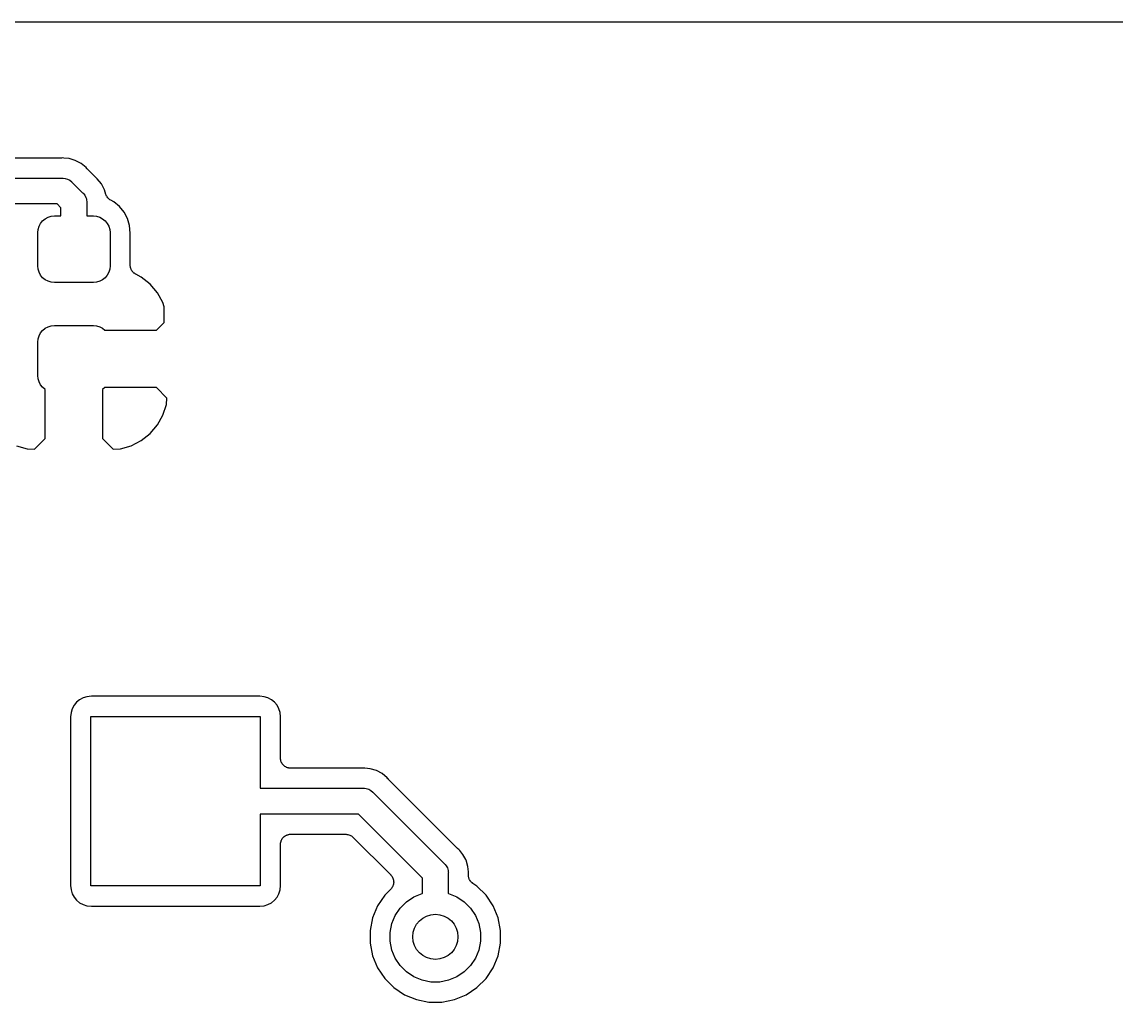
# Model space of a CAD drawing. Extents: x 1.98 to 5.9, y -3.93 to -1.98.
# Drawn here: x 3.4268 to 3.8081, y -2.318 to -1.9765 of the extents above; entities that cross this region are included whole.
import ezdxf

# ---------------------------------------------------------------- set-up
doc = ezdxf.new("R2010")
doc.units = 0
doc.header["$MEASUREMENT"] = 0
doc.layers.add('BLACK', color=7, linetype='CONTINUOUS')

msp = doc.modelspace()

# ---------------------------------------------------------------- linework, layer by layer
at = {"layer": 'BLACK', "linetype": 'CONTINUOUS'}
for p, q in [((2.27122, -1.97649), (4.67924, -1.97649)), ((3.44021, -2.02393), (3.39444, -2.02393)), ((3.44036, -2.02392), (3.44021, -2.02393)), ((3.4405, -2.02392), (3.44036, -2.02392)), ((3.44055, -2.02392), (3.4405, -2.02392)), ((3.44094, -2.02388), (3.44055, -2.02392)), ((3.44134, -2.02392), (3.44094, -2.02388)), ((3.4432, -2.0241), (3.44134, -2.02392)), ((3.44134, -2.02392), (3.44134, -2.02392)), ((3.44537, -2.02476), (3.4432, -2.0241)), ((3.44736, -2.02582), (3.44537, -2.02476)), ((3.44912, -2.02726), (3.44736, -2.02582)), ((3.44937, -2.02757), (3.44912, -2.02726)), ((3.44947, -2.02767), (3.44937, -2.02757)), ((3.44956, -2.02779), (3.44947, -2.02767)), ((3.4496, -2.02782), (3.44956, -2.02779)), ((3.45249, -2.03072), (3.4496, -2.02782)), ((3.39392, -2.03093), (3.44072, -2.03093)), ((3.44072, -2.03093), (3.44094, -2.03091)), ((3.44094, -2.03091), (3.44117, -2.03093)), ((3.44117, -2.03093), (3.44117, -2.03093)), ((3.44117, -2.03093), (3.44183, -2.031)), ((3.44183, -2.031), (3.44268, -2.03126)), ((3.44268, -2.03126), (3.44346, -2.03167)), ((3.44346, -2.03167), (3.44414, -2.03224)), ((3.44414, -2.03224), (3.44428, -2.03241)), ((3.44428, -2.03241), (3.44791, -2.03603)), ((3.45261, -2.03081), (3.45249, -2.03072)), ((3.45271, -2.03092), (3.45261, -2.03081)), ((3.45275, -2.03095), (3.45271, -2.03092)), ((3.45305, -2.0312), (3.45275, -2.03095)), ((3.45449, -2.03295), (3.45305, -2.0312)), ((3.44791, -2.03603), (3.44808, -2.03617)), ((3.44808, -2.03617), (3.44864, -2.03686)), ((3.45556, -2.03495), (3.45449, -2.03295)), ((3.45606, -2.03659), (3.45556, -2.03495)), ((3.43908, -2.03993), (3.3982, -2.03993)), ((3.44038, -2.04123), (3.43908, -2.03993)), ((3.44864, -2.03686), (3.44906, -2.03764)), ((3.44906, -2.03764), (3.44922, -2.03816)), ((3.44922, -2.03816), (3.44932, -2.03849)), ((3.44932, -2.03849), (3.44932, -2.03853)), ((3.44932, -2.03853), (3.44938, -2.03915)), ((3.44938, -2.03915), (3.44938, -2.03915)), ((3.44938, -2.03915), (3.4494, -2.03937)), ((3.4494, -2.03937), (3.44938, -2.03959)), ((3.44938, -2.03959), (3.44938, -2.04409)), ((3.45618, -2.03689), (3.45606, -2.03659)), ((3.4563, -2.03719), (3.45618, -2.03689)), ((3.45631, -2.03721), (3.4563, -2.03719)), ((3.45632, -2.03722), (3.45631, -2.03721)), ((3.4565, -2.03749), (3.45632, -2.03722)), ((3.45667, -2.03776), (3.4565, -2.03749)), ((3.45669, -2.03778), (3.45667, -2.03776)), ((3.4567, -2.03779), (3.45669, -2.03778)), ((3.45693, -2.03802), (3.4567, -2.03779)), ((3.45715, -2.03825), (3.45693, -2.03802)), ((3.45717, -2.03826), (3.45715, -2.03825)), ((3.45718, -2.03828), (3.45717, -2.03826)), ((3.45745, -2.03846), (3.45718, -2.03828)), ((3.45771, -2.03864), (3.45745, -2.03846)), ((3.45774, -2.03866), (3.45771, -2.03864)), ((3.45775, -2.03866), (3.45774, -2.03866)), ((3.45776, -2.03866), (3.45775, -2.03866)), ((3.45775, -2.03866), (3.45775, -2.03866)), ((3.45881, -2.03922), (3.45776, -2.03866)), ((3.46075, -2.04082), (3.45881, -2.03922)), ((3.43696, -2.04421), (3.43809, -2.04409)), ((3.43809, -2.04409), (3.44038, -2.04409)), ((3.44038, -2.04409), (3.44038, -2.04123)), ((3.44938, -2.04409), (3.45167, -2.04409)), ((3.45167, -2.04409), (3.45281, -2.04421)), ((3.46235, -2.04277), (3.46075, -2.04082)), ((3.46354, -2.04499), (3.46235, -2.04277)), ((3.4324, -2.04877), (3.43273, -2.04768)), ((3.43273, -2.04768), (3.43326, -2.04668)), ((3.43326, -2.04668), (3.43398, -2.0458)), ((3.43398, -2.0458), (3.43486, -2.04507)), ((3.43486, -2.04507), (3.43587, -2.04454)), ((3.43587, -2.04454), (3.43696, -2.04421)), ((3.45281, -2.04421), (3.4539, -2.04454)), ((3.4539, -2.04454), (3.4549, -2.04507)), ((3.4549, -2.04507), (3.45578, -2.0458)), ((3.45578, -2.0458), (3.4565, -2.04668)), ((3.4565, -2.04668), (3.45704, -2.04768)), ((3.45704, -2.04768), (3.45737, -2.04877)), ((3.46427, -2.0474), (3.46354, -2.04499)), ((3.46453, -2.05007), (3.46427, -2.0474)), ((3.43228, -2.0499), (3.4324, -2.04877)), ((3.43228, -2.06152), (3.43228, -2.0499)), ((3.45737, -2.04877), (3.45748, -2.0499)), ((3.45748, -2.0499), (3.45748, -2.06152)), ((3.46453, -2.06128), (3.46453, -2.05007)), ((3.4324, -2.06265), (3.43228, -2.06152)), ((3.43273, -2.06374), (3.4324, -2.06265)), ((3.45737, -2.06265), (3.45704, -2.06374)), ((3.45748, -2.06152), (3.45737, -2.06265)), ((3.46455, -2.06147), (3.46453, -2.06128)), ((3.46455, -2.06165), (3.46455, -2.06147)), ((3.46458, -2.0618), (3.46455, -2.06165)), ((3.4646, -2.06196), (3.46458, -2.0618)), ((3.46465, -2.06214), (3.4646, -2.06196)), ((3.46469, -2.06232), (3.46465, -2.06214)), ((3.46475, -2.06246), (3.46469, -2.06232)), ((3.4648, -2.06262), (3.46475, -2.06246)), ((3.46488, -2.06278), (3.4648, -2.06262)), ((3.46495, -2.06295), (3.46488, -2.06278)), ((3.46504, -2.06308), (3.46495, -2.06295)), ((3.46512, -2.06322), (3.46504, -2.06308)), ((3.43326, -2.06474), (3.43273, -2.06374)), ((3.43398, -2.06562), (3.43326, -2.06474)), ((3.43486, -2.06634), (3.43398, -2.06562)), ((3.43587, -2.06688), (3.43486, -2.06634)), ((3.43696, -2.06721), (3.43587, -2.06688)), ((3.4539, -2.06688), (3.45281, -2.06721)), ((3.4549, -2.06634), (3.4539, -2.06688)), ((3.45578, -2.06562), (3.4549, -2.06634)), ((3.4565, -2.06474), (3.45578, -2.06562)), ((3.45704, -2.06374), (3.4565, -2.06474)), ((3.46523, -2.06336), (3.46512, -2.06322)), ((3.46533, -2.06351), (3.46523, -2.06336)), ((3.46545, -2.06363), (3.46533, -2.06351)), ((3.46555, -2.06375), (3.46545, -2.06363)), ((3.46569, -2.06387), (3.46555, -2.06375)), ((3.46582, -2.064), (3.46569, -2.06387)), ((3.46595, -2.06408), (3.46582, -2.064)), ((3.46607, -2.06419), (3.46595, -2.06408)), ((3.46623, -2.06427), (3.46607, -2.06419)), ((3.46639, -2.06437), (3.46623, -2.06427)), ((3.46643, -2.0644), (3.46639, -2.06437)), ((3.46838, -2.0654), (3.46643, -2.0644)), ((3.47147, -2.06785), (3.46838, -2.0654)), ((3.43809, -2.06732), (3.43696, -2.06721)), ((3.45167, -2.06732), (3.43809, -2.06732)), ((3.45281, -2.06721), (3.45167, -2.06732)), ((3.47401, -2.07086), (3.47147, -2.06785)), ((3.47592, -2.0743), (3.47401, -2.07086)), ((3.47638, -2.07572), (3.47592, -2.0743)), ((3.47638, -2.08118), (3.47638, -2.07572)), ((3.47366, -2.0839), (3.47638, -2.08118)), ((3.4324, -2.08696), (3.43273, -2.08587)), ((3.43273, -2.08587), (3.43326, -2.08486)), ((3.43326, -2.08486), (3.43398, -2.08398)), ((3.43398, -2.08398), (3.43486, -2.08326)), ((3.43486, -2.08326), (3.43587, -2.08273)), ((3.43587, -2.08273), (3.43696, -2.0824)), ((3.43696, -2.0824), (3.43809, -2.08228)), ((3.43809, -2.08228), (3.45167, -2.08228)), ((3.45167, -2.08228), (3.45281, -2.0824)), ((3.45281, -2.0824), (3.4539, -2.08273)), ((3.4539, -2.08273), (3.4549, -2.08326)), ((3.4549, -2.08326), (3.45567, -2.0839)), ((3.45567, -2.0839), (3.47366, -2.0839)), ((3.43228, -2.08809), (3.4324, -2.08696)), ((3.43228, -2.0997), (3.43228, -2.08809)), ((3.4324, -2.10084), (3.43228, -2.0997)), ((3.43273, -2.10193), (3.4324, -2.10084)), ((3.43326, -2.10293), (3.43273, -2.10193)), ((3.43398, -2.10381), (3.43326, -2.10293)), ((3.43486, -2.10453), (3.43398, -2.10381)), ((3.43488, -2.10454), (3.43486, -2.10453)), ((3.43488, -2.12169), (3.43488, -2.10454)), ((3.4549, -2.10453), (3.45488, -2.10454)), ((3.45488, -2.10454), (3.45488, -2.12169)), ((3.45567, -2.1039), (3.4549, -2.10453)), ((3.47366, -2.1039), (3.45567, -2.1039)), ((3.47733, -2.10758), (3.47366, -2.1039)), ((3.47712, -2.10977), (3.47733, -2.10758)), ((3.47592, -2.11349), (3.47712, -2.10977)), ((3.47401, -2.11694), (3.47592, -2.11349)), ((3.46838, -2.12239), (3.47147, -2.11994)), ((3.47147, -2.11994), (3.47401, -2.11694)), ((3.42488, -2.1242), (3.42863, -2.12527)), ((3.43115, -2.12542), (3.43488, -2.12169)), ((3.45488, -2.12169), (3.45862, -2.12542)), ((3.46113, -2.12527), (3.46488, -2.1242)), ((3.46488, -2.1242), (3.46838, -2.12239)), ((3.42863, -2.12527), (3.43115, -2.12542)), ((3.45862, -2.12542), (3.46113, -2.12527)), ((3.44942, -2.21161), (3.4481, -2.21201)), ((3.45096, -2.21145), (3.44942, -2.21161)), ((3.50967, -2.21145), (3.45096, -2.21145)), ((3.51121, -2.21161), (3.50967, -2.21145)), ((3.51253, -2.21201), (3.51121, -2.21161)), ((3.44494, -2.2146), (3.44429, -2.21581)), ((3.44581, -2.21353), (3.44494, -2.2146)), ((3.44688, -2.21266), (3.44581, -2.21353)), ((3.4481, -2.21201), (3.44688, -2.21266)), ((3.51375, -2.21266), (3.51253, -2.21201)), ((3.51482, -2.21353), (3.51375, -2.21266)), ((3.51569, -2.2146), (3.51482, -2.21353)), ((3.51634, -2.21581), (3.51569, -2.2146)), ((3.44389, -2.21713), (3.44374, -2.21868)), ((3.44374, -2.21868), (3.44374, -2.27739)), ((3.44429, -2.21581), (3.44389, -2.21713)), ((3.45079, -2.27756), (3.45079, -2.2185)), ((3.45079, -2.2185), (3.50984, -2.2185)), ((3.50984, -2.2185), (3.50984, -2.24353)), ((3.51674, -2.21713), (3.51634, -2.21581)), ((3.51689, -2.21868), (3.51674, -2.21713)), ((3.51689, -2.23303), (3.51689, -2.21868)), ((3.51693, -2.23336), (3.51689, -2.23303)), ((3.51696, -2.23369), (3.51693, -2.23336)), ((3.51696, -2.2337), (3.51696, -2.23369)), ((3.51696, -2.23371), (3.51696, -2.2337)), ((3.51705, -2.23402), (3.51696, -2.23371)), ((3.51715, -2.23434), (3.51705, -2.23402)), ((3.51715, -2.23435), (3.51715, -2.23434)), ((3.51716, -2.23437), (3.51715, -2.23435)), ((3.51731, -2.23465), (3.51716, -2.23437)), ((3.51746, -2.23495), (3.51731, -2.23465)), ((3.51747, -2.23496), (3.51746, -2.23495)), ((3.51748, -2.23497), (3.51747, -2.23496)), ((3.51769, -2.23522), (3.51748, -2.23497)), ((3.51789, -2.23548), (3.51769, -2.23522)), ((3.5179, -2.23549), (3.51789, -2.23548)), ((3.51791, -2.2355), (3.5179, -2.23549)), ((3.51816, -2.2357), (3.51791, -2.2355)), ((3.51842, -2.23592), (3.51816, -2.2357)), ((3.51843, -2.23593), (3.51842, -2.23592)), ((3.51844, -2.23593), (3.51843, -2.23593)), ((3.51872, -2.23609), (3.51844, -2.23593)), ((3.51901, -2.23625), (3.51872, -2.23609)), ((3.51903, -2.23625), (3.51901, -2.23625)), ((3.51904, -2.23626), (3.51903, -2.23625)), ((3.51935, -2.23636), (3.51904, -2.23626)), ((3.51967, -2.23645), (3.51935, -2.23636)), ((3.51968, -2.23646), (3.51967, -2.23645)), ((3.51969, -2.23646), (3.51968, -2.23646)), ((3.52002, -2.23649), (3.51969, -2.23646)), ((3.52034, -2.23653), (3.52002, -2.23649)), ((3.52037, -2.23653), (3.52034, -2.23653)), ((3.52039, -2.23653), (3.52037, -2.23653)), ((3.52037, -2.23653), (3.52037, -2.23653)), ((3.52037, -2.23653), (3.52037, -2.23653)), ((3.54516, -2.23653), (3.52039, -2.23653)), ((3.5453, -2.23652), (3.54516, -2.23653)), ((3.54545, -2.23652), (3.5453, -2.23652)), ((3.5455, -2.23651), (3.54545, -2.23652)), ((3.54589, -2.23648), (3.5455, -2.23651)), ((3.54629, -2.23651), (3.54589, -2.23648)), ((3.54815, -2.2367), (3.54629, -2.23651)), ((3.54629, -2.23651), (3.54629, -2.23651)), ((3.55032, -2.23736), (3.54815, -2.2367)), ((3.55231, -2.23842), (3.55032, -2.23736)), ((3.55406, -2.23986), (3.55231, -2.23842)), ((3.55432, -2.24017), (3.55406, -2.23986)), ((3.55442, -2.24027), (3.55432, -2.24017)), ((3.55451, -2.24039), (3.55442, -2.24027)), ((3.55455, -2.24042), (3.55451, -2.24039)), ((3.57848, -2.26435), (3.55455, -2.24042)), ((3.50984, -2.24353), (3.54567, -2.24353)), ((3.54567, -2.24353), (3.54589, -2.24351)), ((3.54589, -2.24351), (3.54611, -2.24353)), ((3.54611, -2.24353), (3.54611, -2.24353)), ((3.54611, -2.24353), (3.54678, -2.2436)), ((3.54678, -2.2436), (3.54762, -2.24385)), ((3.54762, -2.24385), (3.54841, -2.24427)), ((3.54841, -2.24427), (3.54909, -2.24483)), ((3.54909, -2.24483), (3.54923, -2.24501)), ((3.54923, -2.24501), (3.57389, -2.26967)), ((3.54403, -2.25253), (3.50984, -2.25253)), ((3.50984, -2.25253), (3.50984, -2.27756)), ((3.56637, -2.27487), (3.54403, -2.25253)), ((3.51718, -2.26165), (3.51734, -2.26136)), ((3.51734, -2.26136), (3.51749, -2.26107)), ((3.51749, -2.26107), (3.5175, -2.26107)), ((3.5175, -2.26107), (3.51751, -2.26105)), ((3.51751, -2.26105), (3.51772, -2.2608)), ((3.51772, -2.2608), (3.51793, -2.26055)), ((3.51793, -2.26055), (3.51794, -2.26054)), ((3.51794, -2.26053), (3.5182, -2.26033)), ((3.51794, -2.26054), (3.51794, -2.26053)), ((3.5182, -2.26033), (3.51846, -2.26012)), ((3.51846, -2.26012), (3.51847, -2.26011)), ((3.51847, -2.26011), (3.51848, -2.2601)), ((3.51848, -2.2601), (3.51877, -2.25995)), ((3.51877, -2.25995), (3.51906, -2.2598)), ((3.51906, -2.2598), (3.51907, -2.25979)), ((3.51907, -2.25979), (3.51908, -2.25979)), ((3.51908, -2.25979), (3.5194, -2.25969)), ((3.5194, -2.25969), (3.51971, -2.2596)), ((3.51971, -2.2596), (3.51973, -2.2596)), ((3.51973, -2.2596), (3.51974, -2.25959)), ((3.51974, -2.25959), (3.52006, -2.25956)), ((3.52006, -2.25956), (3.52039, -2.25953)), ((3.52039, -2.25953), (3.53968, -2.25953)), ((3.53968, -2.25953), (3.53969, -2.25953)), ((3.53969, -2.25953), (3.53969, -2.25953)), ((3.53969, -2.25953), (3.53969, -2.25953)), ((3.53969, -2.25953), (3.53973, -2.25953)), ((3.53973, -2.25953), (3.54005, -2.25957)), ((3.54005, -2.25957), (3.54037, -2.2596)), ((3.54037, -2.2596), (3.54039, -2.25961)), ((3.54039, -2.25961), (3.54041, -2.25961)), ((3.54041, -2.25961), (3.54071, -2.25971)), ((3.54071, -2.25971), (3.54102, -2.2598)), ((3.54102, -2.2598), (3.54104, -2.25981)), ((3.54104, -2.25981), (3.54106, -2.25981)), ((3.54106, -2.25981), (3.54134, -2.25997)), ((3.54134, -2.25997), (3.54163, -2.26012)), ((3.54163, -2.26012), (3.54164, -2.26013)), ((3.54164, -2.26013), (3.54166, -2.26014)), ((3.54166, -2.26014), (3.54191, -2.26035)), ((3.54191, -2.26035), (3.54215, -2.26056)), ((3.54215, -2.26056), (3.55531, -2.27371)), ((3.51689, -2.26298), (3.51693, -2.26266)), ((3.51689, -2.26301), (3.51689, -2.26298)), ((3.51689, -2.26303), (3.51689, -2.26301)), ((3.51689, -2.26301), (3.51689, -2.26301)), ((3.51689, -2.26301), (3.51689, -2.26301)), ((3.51689, -2.27739), (3.51689, -2.26303)), ((3.51693, -2.26266), (3.51696, -2.26233)), ((3.51696, -2.26233), (3.51697, -2.26232)), ((3.51697, -2.2623), (3.51707, -2.26199)), ((3.51697, -2.26232), (3.51697, -2.2623)), ((3.51707, -2.26199), (3.51717, -2.26168)), ((3.51717, -2.26166), (3.51718, -2.26165)), ((3.51717, -2.26168), (3.51717, -2.26166)), ((3.57859, -2.26445), (3.57848, -2.26435)), ((3.57869, -2.26455), (3.57859, -2.26445)), ((3.57873, -2.26458), (3.57869, -2.26455)), ((3.57904, -2.26483), (3.57873, -2.26458)), ((3.57938, -2.26525), (3.57904, -2.26483)), ((3.58047, -2.26658), (3.57938, -2.26525)), ((3.57938, -2.26525), (3.57938, -2.26525)), ((3.58143, -2.26837), (3.58047, -2.26658)), ((3.58154, -2.26858), (3.58143, -2.26837)), ((3.58143, -2.26837), (3.58143, -2.26837)), ((3.5822, -2.27075), (3.58154, -2.26858)), ((3.57389, -2.26967), (3.57406, -2.26981)), ((3.57406, -2.26981), (3.5742, -2.26998)), ((3.5742, -2.26998), (3.5742, -2.26998)), ((3.5742, -2.26998), (3.57433, -2.27013)), ((3.57433, -2.27013), (3.57463, -2.27049)), ((3.57463, -2.27049), (3.57504, -2.27127)), ((3.57504, -2.27127), (3.5753, -2.27212)), ((3.5753, -2.27212), (3.57537, -2.27278)), ((3.57537, -2.27278), (3.57537, -2.27278)), ((3.57537, -2.27278), (3.57539, -2.273)), ((3.58238, -2.27261), (3.5822, -2.27075)), ((3.58242, -2.273), (3.58238, -2.27261)), ((3.58238, -2.27261), (3.58238, -2.27261)), ((3.55531, -2.27371), (3.55533, -2.27373)), ((3.55533, -2.27373), (3.55533, -2.27373)), ((3.55533, -2.27373), (3.55533, -2.27373)), ((3.55533, -2.27373), (3.55534, -2.27375)), ((3.55534, -2.27375), (3.55555, -2.274)), ((3.55555, -2.274), (3.55576, -2.27426)), ((3.55576, -2.27426), (3.55576, -2.27427)), ((3.55576, -2.27427), (3.55577, -2.27428)), ((3.55577, -2.27428), (3.55592, -2.27457)), ((3.55592, -2.27457), (3.55608, -2.27486)), ((3.55608, -2.27486), (3.55608, -2.27488)), ((3.55608, -2.27488), (3.55608, -2.27489)), ((3.55608, -2.27489), (3.55618, -2.27521)), ((3.55618, -2.27521), (3.55627, -2.27552)), ((3.55627, -2.27552), (3.55627, -2.27553)), ((3.55627, -2.27553), (3.55628, -2.27554)), ((3.5563, -2.27655), (3.55627, -2.27688)), ((3.55628, -2.27554), (3.5563, -2.27588)), ((3.5563, -2.27588), (3.55633, -2.2762)), ((3.55633, -2.27622), (3.5563, -2.27655)), ((3.55633, -2.2762), (3.55633, -2.27621)), ((3.55633, -2.27621), (3.55633, -2.27622)), ((3.56637, -2.28011), (3.56637, -2.27487)), ((3.57539, -2.273), (3.57537, -2.27323)), ((3.57537, -2.27323), (3.57537, -2.28011)), ((3.58237, -2.2737), (3.58238, -2.27354)), ((3.58238, -2.27388), (3.58237, -2.2737)), ((3.58238, -2.27339), (3.58242, -2.273)), ((3.58238, -2.27354), (3.58238, -2.27339)), ((3.58238, -2.27407), (3.58238, -2.27388)), ((3.58241, -2.27422), (3.58238, -2.27407)), ((3.58243, -2.27438), (3.58241, -2.27422)), ((3.58248, -2.27456), (3.58243, -2.27438)), ((3.58252, -2.27474), (3.58248, -2.27456)), ((3.58258, -2.27488), (3.58252, -2.27474)), ((3.58262, -2.27503), (3.58258, -2.27488)), ((3.5827, -2.2752), (3.58262, -2.27503)), ((3.58278, -2.27537), (3.5827, -2.2752)), ((3.58286, -2.2755), (3.58278, -2.27537)), ((3.58293, -2.27564), (3.58286, -2.2755)), ((3.58305, -2.27579), (3.58293, -2.27564)), ((3.58315, -2.27594), (3.58305, -2.27579)), ((3.58326, -2.27605), (3.58315, -2.27594)), ((3.58336, -2.27617), (3.58326, -2.27605)), ((3.5835, -2.27629), (3.58336, -2.27617)), ((3.58363, -2.27643), (3.5835, -2.27629)), ((3.58376, -2.27651), (3.58363, -2.27643)), ((3.58388, -2.27661), (3.58376, -2.27651)), ((3.58392, -2.27664), (3.58388, -2.27661)), ((3.58537, -2.27761), (3.58392, -2.27664)), ((3.44374, -2.27739), (3.44389, -2.27893)), ((3.44389, -2.27893), (3.44429, -2.28025)), ((3.44429, -2.28025), (3.44494, -2.28147)), ((3.50984, -2.27756), (3.45079, -2.27756)), ((3.51569, -2.28147), (3.51634, -2.28025)), ((3.51634, -2.28025), (3.51674, -2.27893)), ((3.51674, -2.27893), (3.51689, -2.27739)), ((3.55531, -2.27866), (3.5532, -2.28077)), ((3.55552, -2.27841), (3.55531, -2.27866)), ((3.55573, -2.27815), (3.55552, -2.27841)), ((3.55574, -2.27814), (3.55573, -2.27815)), ((3.5559, -2.27785), (3.55574, -2.27813)), ((3.55574, -2.27813), (3.55574, -2.27814)), ((3.55606, -2.27755), (3.5559, -2.27785)), ((3.55607, -2.27753), (3.55606, -2.27754)), ((3.55606, -2.27754), (3.55606, -2.27755)), ((3.55616, -2.27722), (3.55607, -2.27753)), ((3.55626, -2.2769), (3.55616, -2.27722)), ((3.55627, -2.27688), (3.55626, -2.27689)), ((3.55626, -2.27689), (3.55626, -2.2769)), ((3.56341, -2.28132), (3.56627, -2.28013)), ((3.56627, -2.28013), (3.56637, -2.28011)), ((3.57537, -2.28011), (3.57546, -2.28013)), ((3.57546, -2.28013), (3.57833, -2.28132)), ((3.58854, -2.28077), (3.58537, -2.27761)), ((3.44494, -2.28147), (3.44581, -2.28253)), ((3.44581, -2.28253), (3.44688, -2.28341)), ((3.44688, -2.28341), (3.4481, -2.28406)), ((3.4481, -2.28406), (3.44942, -2.28446)), ((3.51121, -2.28446), (3.51253, -2.28406)), ((3.51253, -2.28406), (3.51375, -2.28341)), ((3.51375, -2.28341), (3.51482, -2.28253)), ((3.51482, -2.28253), (3.51569, -2.28147)), ((3.5532, -2.28077), (3.55071, -2.2845)), ((3.55863, -2.28524), (3.56083, -2.28304)), ((3.56083, -2.28304), (3.56341, -2.28132)), ((3.57833, -2.28132), (3.5809, -2.28304)), ((3.5809, -2.28304), (3.5831, -2.28524)), ((3.59103, -2.2845), (3.58854, -2.28077)), ((3.44942, -2.28446), (3.45096, -2.28461)), ((3.45096, -2.28461), (3.50967, -2.28461)), ((3.50967, -2.28461), (3.51121, -2.28446)), ((3.55071, -2.2845), (3.54899, -2.28864)), ((3.55572, -2.29068), (3.55691, -2.28782)), ((3.55691, -2.28782), (3.55863, -2.28524)), ((3.5831, -2.28524), (3.58482, -2.28782)), ((3.58482, -2.28782), (3.58601, -2.29068)), ((3.59274, -2.28864), (3.59103, -2.2845)), ((3.54899, -2.28864), (3.54812, -2.29304)), ((3.55512, -2.29372), (3.55572, -2.29068)), ((3.58601, -2.29068), (3.58661, -2.29372)), ((3.59361, -2.29304), (3.59274, -2.28864)), ((3.54812, -2.29304), (3.54812, -2.29752)), ((3.55512, -2.29683), (3.55512, -2.29372)), ((3.58661, -2.29372), (3.58661, -2.29683)), ((3.59361, -2.29752), (3.59361, -2.29304)), ((3.54812, -2.29752), (3.54899, -2.30191)), ((3.55572, -2.29987), (3.55512, -2.29683)), ((3.58661, -2.29683), (3.58601, -2.29987)), ((3.59274, -2.30191), (3.59361, -2.29752)), ((3.54899, -2.30191), (3.55071, -2.30605)), ((3.55691, -2.30274), (3.55572, -2.29987)), ((3.55863, -2.30531), (3.55691, -2.30274)), ((3.58482, -2.30274), (3.5831, -2.30531)), ((3.58601, -2.29987), (3.58482, -2.30274)), ((3.59103, -2.30605), (3.59274, -2.30191)), ((3.55071, -2.30605), (3.5532, -2.30978)), ((3.56083, -2.30751), (3.55863, -2.30531)), ((3.5831, -2.30531), (3.5809, -2.30751)), ((3.58854, -2.30978), (3.59103, -2.30605)), ((3.5532, -2.30978), (3.55637, -2.31295)), ((3.56341, -2.30923), (3.56083, -2.30751)), ((3.56627, -2.31042), (3.56341, -2.30923)), ((3.56932, -2.31102), (3.56627, -2.31042)), ((3.57242, -2.31102), (3.56932, -2.31102)), ((3.57546, -2.31042), (3.57242, -2.31102)), ((3.57833, -2.30923), (3.57546, -2.31042)), ((3.5809, -2.30751), (3.57833, -2.30923)), ((3.58537, -2.31295), (3.58854, -2.30978)), ((3.55637, -2.31295), (3.56009, -2.31543)), ((3.58164, -2.31543), (3.58537, -2.31295)), ((3.56009, -2.31543), (3.56423, -2.31715)), ((3.56423, -2.31715), (3.56863, -2.31802)), ((3.56863, -2.31802), (3.57311, -2.31802)), ((3.57311, -2.31802), (3.5775, -2.31715)), ((3.5775, -2.31715), (3.58164, -2.31543))]:
    msp.add_line(p, q, dxfattribs=at)
at = {"layer": 'BLACK'}
msp.add_circle((3.57087, -2.29528), 0.00787, dxfattribs=at)

doc.saveas('drawing.dxf')
